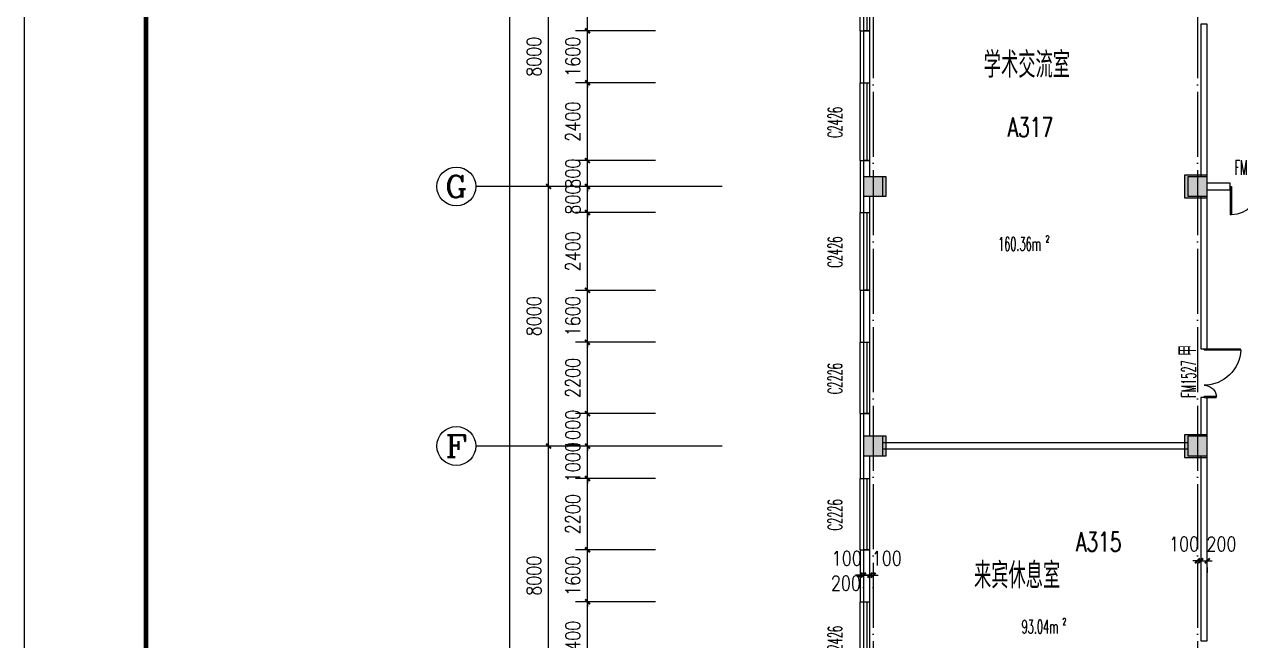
# Model space of a CAD drawing. Extents: x 1417642 to 3570900, y 124798 to 1191112.
# Drawn here: x 1417642 to 1455139, y 415795 to 434795 of the extents above; entities that cross this region are included whole.
import ezdxf
from ezdxf.enums import TextEntityAlignment as Align

# ---------------------------------------------------------------- set-up
doc = ezdxf.new("R2010")
doc.units = 0
doc.header["$LTSCALE"] = 1000
doc.header["$MEASUREMENT"] = 0
doc.linetypes.add('DOTE', pattern=[2.42, 2, -0.2, 0.02, -0.2])
doc.layers.get('0').update_dxf_attribs({"linetype": 'CONTINUOUS'})
doc.layers.get('Defpoints').update_dxf_attribs({"linetype": 'CONTINUOUS'})
for name, color, linetype in [('AXIS', 3, 'CONTINUOUS'), ('AXIS_TEXT', 7, 'CONTINUOUS'), ('colu', 2, 'CONTINUOUS'), ('COLUMN', 9, 'CONTINUOUS'), ('DOTE', 1, 'DOTE'), ('PUB_DIM', 3, 'CONTINUOUS'), ('PUB_HATCH', 8, 'CONTINUOUS'), ('PUB_TEXT', 40, 'CONTINUOUS'), ('PUB_TITLE', 4, 'CONTINUOUS'), ('SPACE', 7, 'CONTINUOUS'), ('SURFACE', 6, 'CONTINUOUS'), ('tiaozheng', 20, 'CONTINUOUS'), ('WALL', 4, 'CONTINUOUS'), ('WINDOW', 2, 'CONTINUOUS'), ('WINDOW_TEXT', 7, 'CONTINUOUS'), ('填充', 252, 'CONTINUOUS'), ('柱填充', 8, 'CONTINUOUS')]:
    doc.layers.add(name, color=color, linetype=linetype)
doc.styles.add('_TCH_AXIS', font='COMPLEX', dxfattribs={"bigfont": 'GBCBIG'})
doc.styles.add('_TCH_SPACE', font='ROMANS', dxfattribs={"width": 0.7, "height": 5, "bigfont": 'Z'})
doc.styles.add('_TCH_WINDOW', font='ROMANS.shx', dxfattribs={"width": 0.7, "height": 400, "bigfont": 'Z.shx'})
doc.styles.add('DIM_FONT', font='SIMPLEX.shx', dxfattribs={"width": 0.8})
doc.styles.add('Z', font='ROMANS', dxfattribs={"width": 0.7, "bigfont": 'Z'})
doc.dimstyles.new('DIMN150', dxfattribs={"dimscale": 1.5, "dimtxt": 300, "dimasz": 100, "dimexe": 250, "dimexo": 300, "dimgap": 150, "dimtad": 1, "dimdec": 0, "dimzin": 0, "dimdsep": 46, "dimtxsty": 'DIM_FONT', "dimblk": 'ARCHTICK', "dimcen": 0.09, "dimdle": 1.5, "dimclrt": 7, "dimazin": 2, "dimtfac": 1, "dimtdec": 0, "dimtix": 1, "dimtmove": 2, "dimatfit": 3, "dimldrblk": 'ARCHTICK', "dimfxl": 1, "dimtolj": 1, "dimtzin": 0, "dimarcsym": 0})

# ---------------------------------------------------------------- blocks, each defined once
blk = doc.blocks.new('896')
at = {"layer": '柱填充'}
h = blk.add_hatch(color=256, dxfattribs=at)
h.paths.add_polyline_path([(1580873, 568265), (1580873, 568965), (1580273, 568965), (1580273, 568265)])
h.paths.add_polyline_path([(1572873, 568265), (1572873, 568965), (1572273, 568965), (1572273, 568265)])
h.paths.add_polyline_path([(1564873, 568265), (1564873, 568965), (1564273, 568965), (1564273, 568265)])
h.paths.add_polyline_path([(1556873, 568265), (1556873, 568965), (1556273, 568965), (1556273, 568265)])
h.paths.add_polyline_path([(1546873, 568265), (1546873, 568965), (1546273, 568965), (1546273, 568265)])
h.paths.add_polyline_path([(1536873, 568265), (1536873, 568965), (1536273, 568965), (1536273, 568265)])
h.paths.add_polyline_path([(1533273, 568265), (1533273, 568965), (1532673, 568965), (1532673, 568265)])
h.paths.add_polyline_path([(1523273, 568365), (1523273, 568965), (1522673, 568965), (1522673, 568365)])
h.paths.add_polyline_path([(1590123, 558965), (1589423, 558965), (1589423, 558365), (1590123, 558365)])
h.paths.add_polyline_path([(1580923, 558365), (1580923, 559065), (1580223, 559065), (1580223, 558365)])
h.paths.add_polyline_path([(1572923, 558365), (1572923, 559065), (1572223, 559065), (1572223, 558365)])
h.paths.add_polyline_path([(1564923, 558365), (1564923, 559065), (1564223, 559065), (1564223, 558365)])
h.paths.add_polyline_path([(1556923, 558365), (1556923, 559065), (1556223, 559065), (1556223, 558365)])
h.paths.add_polyline_path([(1546923, 558365), (1546923, 559065), (1546223, 559065), (1546223, 558365)])
h.paths.add_polyline_path([(1536873, 558365), (1536873, 558965), (1536273, 558965), (1536273, 558365)])
h.paths.add_polyline_path([(1533273, 558365), (1533273, 558965), (1532673, 558965), (1532673, 558365)])
h.paths.add_polyline_path([(1523372, 558965), (1522672, 558965), (1522672, 558365), (1523372, 558365)])
h.paths.add_polyline_path([(1590123, 554765), (1590123, 555365), (1589523, 555365), (1589523, 554765)])
h.paths.add_polyline_path([(1580873, 554765), (1580873, 555365), (1580273, 555365), (1580273, 554765)])
h.paths.add_polyline_path([(1572873, 554765), (1572873, 555365), (1572273, 555365), (1572273, 554765)])
h.paths.add_polyline_path([(1564873, 554765), (1564873, 555365), (1564273, 555365), (1564273, 554765)])
h.paths.add_polyline_path([(1556873, 554765), (1556873, 555365), (1556273, 555365), (1556273, 554765)])
h.paths.add_polyline_path([(1546873, 554765), (1546873, 555365), (1546273, 555365), (1546273, 554765)])
h.paths.add_polyline_path([(1536873, 554765), (1536873, 555365), (1536273, 555365), (1536273, 554765)])
h.paths.add_polyline_path([(1533273, 554765), (1533273, 555365), (1532673, 555365), (1532673, 554765)])
h.paths.add_polyline_path([(1523372, 555365), (1522672, 555365), (1522672, 554765), (1523372, 554765)])
h.paths.add_polyline_path([(1590123, 546765), (1590123, 547365), (1589523, 547365), (1589523, 546765)])
h.paths.add_polyline_path([(1580873, 546765), (1580873, 547365), (1580273, 547365), (1580273, 546765)])
h.paths.add_polyline_path([(1572873, 546765), (1572873, 547365), (1572273, 547365), (1572273, 546765)])
h.paths.add_polyline_path([(1564873, 546765), (1564873, 547365), (1564273, 547365), (1564273, 546765)])
h.paths.add_polyline_path([(1556873, 546765), (1556873, 547365), (1556273, 547365), (1556273, 546765)])
h.paths.add_polyline_path([(1546873, 546715), (1546873, 547415), (1546173, 547415), (1546173, 546715)])
h.paths.add_polyline_path([(1536973, 546715), (1536973, 547415), (1536273, 547415), (1536273, 546715)])
h.paths.add_polyline_path([(1533273, 546715), (1533273, 547415), (1532573, 547415), (1532573, 546715)])
h.paths.add_polyline_path([(1523372, 547365), (1522672, 547365), (1522672, 546765), (1523372, 546765)])
h.paths.add_polyline_path([(1546873, 539365), (1546173, 539365), (1546173, 538765), (1546873, 538765)])
h.paths.add_polyline_path([(1536973, 538715), (1536973, 539415), (1536273, 539415), (1536273, 538715)])
h.paths.add_polyline_path([(1533273, 538715), (1533273, 539415), (1532573, 539415), (1532573, 538715)])
h.paths.add_polyline_path([(1523372, 539365), (1522672, 539365), (1522672, 538765), (1523372, 538765)])
h.paths.add_polyline_path([(1546873, 531365), (1546173, 531365), (1546173, 530765), (1546873, 530765)])
h.paths.add_polyline_path([(1536973, 530715), (1536973, 531415), (1536273, 531415), (1536273, 530715)])
h.paths.add_polyline_path([(1533273, 530715), (1533273, 531415), (1532573, 531415), (1532573, 530715)])
h.paths.add_polyline_path([(1523372, 531365), (1522672, 531365), (1522672, 530765), (1523372, 530765)])
h.paths.add_polyline_path([(1546873, 523365), (1546173, 523365), (1546173, 522765), (1546873, 522765)])
h.paths.add_polyline_path([(1536973, 522715), (1536973, 523415), (1536273, 523415), (1536273, 522715)])
h.paths.add_polyline_path([(1533273, 522715), (1533273, 523415), (1532573, 523415), (1532573, 522715)])
h.paths.add_polyline_path([(1523372, 523365), (1522672, 523365), (1522672, 522765), (1523372, 522765)])
h.paths.add_polyline_path([(1546873, 515365), (1546173, 515365), (1546173, 514765), (1546873, 514765)])
h.paths.add_polyline_path([(1536973, 514715), (1536973, 515415), (1536273, 515415), (1536273, 514715)])
h.paths.add_polyline_path([(1533273, 514715), (1533273, 515415), (1532573, 515415), (1532573, 514715)])
h.paths.add_polyline_path([(1523372, 515365), (1522672, 515365), (1522672, 514765), (1523372, 514765)])
h.paths.add_polyline_path([(1546873, 507365), (1546173, 507365), (1546173, 506765), (1546873, 506765)])
h.paths.add_polyline_path([(1536973, 506715), (1536973, 507415), (1536273, 507415), (1536273, 506715)])
h.paths.add_polyline_path([(1533273, 506715), (1533273, 507415), (1532573, 507415), (1532573, 506715)])
h.paths.add_polyline_path([(1523372, 507365), (1522672, 507365), (1522672, 506765), (1523372, 506765)])
h.paths.add_polyline_path([(1546873, 499365), (1546173, 499365), (1546173, 498765), (1546873, 498765)])
h.paths.add_polyline_path([(1536973, 498715), (1536973, 499415), (1536273, 499415), (1536273, 498715)])
h.paths.add_polyline_path([(1533273, 498715), (1533273, 499415), (1532573, 499415), (1532573, 498715)])
h.paths.add_polyline_path([(1523372, 499365), (1522672, 499365), (1522672, 498765), (1523372, 498765)])
h.paths.add_polyline_path([(1546873, 490765), (1546873, 491365), (1546273, 491365), (1546273, 490765)])
h.paths.add_polyline_path([(1536873, 490765), (1536873, 491365), (1536273, 491365), (1536273, 490765)])
h.paths.add_polyline_path([(1533273, 490765), (1533273, 491365), (1532673, 491365), (1532673, 490765)])
h.paths.add_polyline_path([(1523273, 490765), (1523273, 491365), (1522673, 491365), (1522673, 490765)])
at = {"layer": 'colu'}
for points in [[(1523372, 507365), (1522672, 507365), (1522672, 506765), (1523372, 506765)], [(1533273, 506715), (1533273, 507415), (1532573, 507415), (1532573, 506715)], [(1523372, 499365), (1522672, 499365), (1522672, 498765), (1523372, 498765)], [(1533273, 498715), (1533273, 499415), (1532573, 499415), (1532573, 498715)]]:
    blk.add_lwpolyline(points, close=True, dxfattribs=at)
blk = doc.blocks.new('_ArchTick')
at = {"color": 0, "linetype": 'ByBlock', "const_width": 0.4}
blk.add_lwpolyline([(-0.5, -0.5), (0.5, 0.5)], dxfattribs=at)
blk = doc.blocks.new('*D1566')
at = {"layer": 'Defpoints', "color": 0}
for p in [(1443710, 417864), (1443810, 417864), (1443810, 417816)]:
    blk.add_point(p, dxfattribs=at)
at = {"layer": 'PUB_DIM', "color": 0, "lineweight": -2}
for p, q in [((1443710, 417816), (1443560, 417816)), ((1443710, 417816), (1443810, 417816)), ((1443810, 417816), (1443960, 417816)), ((1443710, 417414), (1443710, 417441)), ((1443810, 417414), (1443810, 417441))]:
    blk.add_line(p, q, dxfattribs=at)
at = {"layer": 'PUB_DIM', "color": 0, "lineweight": -2, "xscale": 150, "yscale": 150, "zscale": 150}
blk.add_blockref('_ArchTick', (1443710, 417816), dxfattribs=at)
at = {"layer": 'PUB_DIM', "color": 0, "lineweight": -2, "xscale": 150, "yscale": 150, "zscale": 150, "rotation": 180}
blk.add_blockref('_ArchTick', (1443810, 417816), dxfattribs=at)
at = {"layer": 'PUB_DIM', "color": 7, "insert": (1444228, 418334), "char_height": 450, "attachment_point": 5, "style": 'DIM_FONT'}
blk.add_mtext('\\A1;100', dxfattribs=at)
blk = doc.blocks.new('*D1567')
at = {"layer": 'Defpoints', "color": 0}
for p in [(1443510, 417864), (1443710, 417864), (1443710, 417816)]:
    blk.add_point(p, dxfattribs=at)
at = {"layer": 'PUB_DIM', "color": 0, "lineweight": -2}
for p, q in [((1443510, 417816), (1443360, 417816)), ((1443510, 417816), (1443710, 417816)), ((1443710, 417816), (1443860, 417816)), ((1443510, 417414), (1443510, 417441)), ((1443710, 417414), (1443710, 417441))]:
    blk.add_line(p, q, dxfattribs=at)
at = {"layer": 'PUB_DIM', "color": 0, "lineweight": -2, "xscale": 150, "yscale": 150, "zscale": 150}
blk.add_blockref('_ArchTick', (1443510, 417816), dxfattribs=at)
at = {"layer": 'PUB_DIM', "color": 0, "lineweight": -2, "xscale": 150, "yscale": 150, "zscale": 150, "rotation": 180}
blk.add_blockref('_ArchTick', (1443710, 417816), dxfattribs=at)
at = {"layer": 'PUB_DIM', "color": 7, "insert": (1442969, 417568), "char_height": 450, "attachment_point": 5, "style": 'DIM_FONT'}
blk.add_mtext('\\A1;200', dxfattribs=at)
blk = doc.blocks.new('*D1568')
at = {"layer": 'Defpoints', "color": 0}
for p in [(1443410, 417864), (1443510, 417864), (1443510, 417816)]:
    blk.add_point(p, dxfattribs=at)
at = {"layer": 'PUB_DIM', "color": 0, "lineweight": -2}
for p, q in [((1443410, 417816), (1443260, 417816)), ((1443410, 417816), (1443510, 417816)), ((1443510, 417816), (1443660, 417816)), ((1443410, 417414), (1443410, 417441)), ((1443510, 417414), (1443510, 417441))]:
    blk.add_line(p, q, dxfattribs=at)
at = {"layer": 'PUB_DIM', "color": 0, "lineweight": -2, "xscale": 150, "yscale": 150, "zscale": 150}
blk.add_blockref('_ArchTick', (1443410, 417816), dxfattribs=at)
at = {"layer": 'PUB_DIM', "color": 0, "lineweight": -2, "xscale": 150, "yscale": 150, "zscale": 150, "rotation": 180}
blk.add_blockref('_ArchTick', (1443510, 417816), dxfattribs=at)
at = {"layer": 'PUB_DIM', "color": 7, "insert": (1442993, 418334), "char_height": 450, "attachment_point": 5, "style": 'DIM_FONT'}
blk.add_mtext('\\A1;100', dxfattribs=at)
blk = doc.blocks.new('*D1569')
at = {"layer": 'Defpoints', "color": 0}
for p in [(1453810, 418503), (1453910, 418503), (1453910, 418258)]:
    blk.add_point(p, dxfattribs=at)
at = {"layer": 'PUB_DIM', "color": 0, "lineweight": -2}
for p, q in [((1453810, 418258), (1453660, 418258)), ((1453810, 418258), (1453910, 418258)), ((1453910, 418258), (1454060, 418258)), ((1453810, 418053), (1453810, 417883)), ((1453910, 418053), (1453910, 417883))]:
    blk.add_line(p, q, dxfattribs=at)
at = {"layer": 'PUB_DIM', "color": 0, "lineweight": -2, "xscale": 150, "yscale": 150, "zscale": 150}
blk.add_blockref('_ArchTick', (1453810, 418258), dxfattribs=at)
at = {"layer": 'PUB_DIM', "color": 0, "lineweight": -2, "xscale": 150, "yscale": 150, "zscale": 150, "rotation": 180}
blk.add_blockref('_ArchTick', (1453910, 418258), dxfattribs=at)
at = {"layer": 'PUB_DIM', "color": 7, "insert": (1453393, 418775), "char_height": 450, "attachment_point": 5, "style": 'DIM_FONT'}
blk.add_mtext('\\A1;100', dxfattribs=at)
blk = doc.blocks.new('*D1570')
at = {"layer": 'Defpoints', "color": 0}
for p in [(1453910, 418503), (1454110, 418503), (1454110, 418258)]:
    blk.add_point(p, dxfattribs=at)
at = {"layer": 'PUB_DIM', "color": 0, "lineweight": -2}
for p, q in [((1453910, 418258), (1453760, 418258)), ((1453910, 418258), (1454110, 418258)), ((1454110, 418258), (1454260, 418258)), ((1453910, 418053), (1453910, 417883)), ((1454110, 418053), (1454110, 417883))]:
    blk.add_line(p, q, dxfattribs=at)
at = {"layer": 'PUB_DIM', "color": 0, "lineweight": -2, "xscale": 150, "yscale": 150, "zscale": 150}
blk.add_blockref('_ArchTick', (1453910, 418258), dxfattribs=at)
at = {"layer": 'PUB_DIM', "color": 0, "lineweight": -2, "xscale": 150, "yscale": 150, "zscale": 150, "rotation": 180}
blk.add_blockref('_ArchTick', (1454110, 418258), dxfattribs=at)
at = {"layer": 'PUB_DIM', "color": 7, "insert": (1454544, 418775), "char_height": 450, "attachment_point": 5, "style": 'DIM_FONT'}
blk.add_mtext('\\A1;200', dxfattribs=at)
blk = doc.blocks.new('*D2079')
at = {"layer": 'Defpoints', "color": 0}
for p in [(1432604, 491395), (1436111, 491395), (1436111, 392795)]:
    blk.add_point(p, dxfattribs=at)
at = {"layer": 'PUB_DIM', "color": 0, "lineweight": -2}
for p, q in [((1435661, 491395), (1432229, 491395)), ((1432604, 392793), (1432604, 491398)), ((1435661, 392795), (1432229, 392795))]:
    blk.add_line(p, q, dxfattribs=at)
at = {"layer": 'PUB_DIM', "color": 0, "lineweight": -2, "xscale": 150, "yscale": 150, "zscale": 150}
for p, rotation in [((1432604, 491395), 90), ((1432604, 392795), 270)]:
    blk.add_blockref('_ArchTick', p, dxfattribs=dict(at, rotation=rotation))
at = {"layer": 'PUB_DIM', "color": 7, "insert": (1432154, 442095), "char_height": 450, "attachment_point": 5, "rotation": 90, "style": 'DIM_FONT'}
blk.add_mtext('\\A1;98600', dxfattribs=at)
blk = doc.blocks.new('*D2088')
at = {"layer": 'AXIS', "color": 0, "lineweight": -2}
for p, q in [((1439153, 437795), (1433429, 437795)), ((1433804, 429793), (1433804, 437798)), ((1439153, 429795), (1433429, 429795))]:
    blk.add_line(p, q, dxfattribs=at)
at = {"layer": 'Defpoints', "color": 0}
for p in [(1433804, 437795), (1439603, 437795), (1439603, 429795)]:
    blk.add_point(p, dxfattribs=at)
at = {"layer": 'AXIS', "color": 0, "lineweight": -2, "xscale": 150, "yscale": 150, "zscale": 150}
for p, rotation in [((1433804, 437795), 90), ((1433804, 429795), 270)]:
    blk.add_blockref('_ArchTick', p, dxfattribs=dict(at, rotation=rotation))
at = {"layer": 'AXIS', "color": 7, "insert": (1433354, 433795), "char_height": 450, "attachment_point": 5, "rotation": 90, "style": 'DIM_FONT'}
blk.add_mtext('\\A1;8000', dxfattribs=at)
blk = doc.blocks.new('*D2089')
at = {"layer": 'AXIS', "color": 0, "lineweight": -2}
for p, q in [((1439153, 429795), (1433429, 429795)), ((1433804, 421793), (1433804, 429798)), ((1439153, 421795), (1433429, 421795))]:
    blk.add_line(p, q, dxfattribs=at)
at = {"layer": 'Defpoints', "color": 0}
for p in [(1433804, 429795), (1439603, 429795), (1439603, 421795)]:
    blk.add_point(p, dxfattribs=at)
at = {"layer": 'AXIS', "color": 0, "lineweight": -2, "xscale": 150, "yscale": 150, "zscale": 150}
for p, rotation in [((1433804, 429795), 90), ((1433804, 421795), 270)]:
    blk.add_blockref('_ArchTick', p, dxfattribs=dict(at, rotation=rotation))
at = {"layer": 'AXIS', "color": 7, "insert": (1433354, 425795), "char_height": 450, "attachment_point": 5, "rotation": 90, "style": 'DIM_FONT'}
blk.add_mtext('\\A1;8000', dxfattribs=at)
blk = doc.blocks.new('*D2090')
at = {"layer": 'AXIS', "color": 0, "lineweight": -2}
for p, q in [((1439153, 421795), (1433429, 421795)), ((1433804, 413793), (1433804, 421798)), ((1439153, 413795), (1433429, 413795))]:
    blk.add_line(p, q, dxfattribs=at)
at = {"layer": 'Defpoints', "color": 0}
for p in [(1433804, 421795), (1439603, 421795), (1439603, 413795)]:
    blk.add_point(p, dxfattribs=at)
at = {"layer": 'AXIS', "color": 0, "lineweight": -2, "xscale": 150, "yscale": 150, "zscale": 150}
for p, rotation in [((1433804, 421795), 90), ((1433804, 413795), 270)]:
    blk.add_blockref('_ArchTick', p, dxfattribs=dict(at, rotation=rotation))
at = {"layer": 'AXIS', "color": 7, "insert": (1433354, 417795), "char_height": 450, "attachment_point": 5, "rotation": 90, "style": 'DIM_FONT'}
blk.add_mtext('\\A1;8000', dxfattribs=at)
blk = doc.blocks.new('*D2117')
at = {"layer": 'Defpoints', "color": 0}
for p in [(1435004, 436995), (1437553, 436995), (1437553, 434595)]:
    blk.add_point(p, dxfattribs=at)
at = {"layer": 'PUB_DIM', "color": 0, "lineweight": -2}
for p, q in [((1437103, 436995), (1434629, 436995)), ((1435004, 434593), (1435004, 436998)), ((1437103, 434595), (1434629, 434595))]:
    blk.add_line(p, q, dxfattribs=at)
at = {"layer": 'PUB_DIM', "color": 0, "lineweight": -2, "xscale": 150, "yscale": 150, "zscale": 150}
for p, rotation in [((1435004, 436995), 90), ((1435004, 434595), 270)]:
    blk.add_blockref('_ArchTick', p, dxfattribs=dict(at, rotation=rotation))
at = {"layer": 'PUB_DIM', "color": 7, "insert": (1434554, 435795), "char_height": 450, "attachment_point": 5, "rotation": 90, "style": 'DIM_FONT'}
blk.add_mtext('\\A1;2400', dxfattribs=at)
blk = doc.blocks.new('*D2118')
at = {"layer": 'Defpoints', "color": 0}
for p in [(1435004, 434595), (1437553, 434595), (1437553, 432995)]:
    blk.add_point(p, dxfattribs=at)
at = {"layer": 'PUB_DIM', "color": 0, "lineweight": -2}
for p, q in [((1437103, 434595), (1434629, 434595)), ((1435004, 434595), (1435004, 434745)), ((1435004, 432995), (1435004, 434595)), ((1437103, 432995), (1434629, 432995)), ((1435004, 432995), (1435004, 432845))]:
    blk.add_line(p, q, dxfattribs=at)
at = {"layer": 'PUB_DIM', "color": 0, "lineweight": -2, "xscale": 150, "yscale": 150, "zscale": 150}
for p, rotation in [((1435004, 434595), 270), ((1435004, 432995), 90)]:
    blk.add_blockref('_ArchTick', p, dxfattribs=dict(at, rotation=rotation))
at = {"layer": 'PUB_DIM', "color": 7, "insert": (1434554, 433795), "char_height": 450, "attachment_point": 5, "rotation": 90, "style": 'DIM_FONT'}
blk.add_mtext('\\A1;1600', dxfattribs=at)
blk = doc.blocks.new('*D2119')
at = {"layer": 'Defpoints', "color": 0}
for p in [(1435004, 432995), (1437553, 432995), (1437553, 430595)]:
    blk.add_point(p, dxfattribs=at)
at = {"layer": 'PUB_DIM', "color": 0, "lineweight": -2}
for p, q in [((1437103, 432995), (1434629, 432995)), ((1435004, 430593), (1435004, 432998)), ((1437103, 430595), (1434629, 430595))]:
    blk.add_line(p, q, dxfattribs=at)
at = {"layer": 'PUB_DIM', "color": 0, "lineweight": -2, "xscale": 150, "yscale": 150, "zscale": 150}
for p, rotation in [((1435004, 432995), 90), ((1435004, 430595), 270)]:
    blk.add_blockref('_ArchTick', p, dxfattribs=dict(at, rotation=rotation))
at = {"layer": 'PUB_DIM', "color": 7, "insert": (1434554, 431795), "char_height": 450, "attachment_point": 5, "rotation": 90, "style": 'DIM_FONT'}
blk.add_mtext('\\A1;2400', dxfattribs=at)
blk = doc.blocks.new('*D2120')
at = {"layer": 'Defpoints', "color": 0}
for p in [(1435004, 430595), (1437553, 430595), (1437553, 429795)]:
    blk.add_point(p, dxfattribs=at)
at = {"layer": 'PUB_DIM', "color": 0, "lineweight": -2}
for p, q in [((1437103, 430595), (1434629, 430595)), ((1435004, 430595), (1435004, 430745)), ((1435004, 429795), (1435004, 430595)), ((1437103, 429795), (1434629, 429795)), ((1435004, 429795), (1435004, 429645))]:
    blk.add_line(p, q, dxfattribs=at)
at = {"layer": 'PUB_DIM', "color": 0, "lineweight": -2, "xscale": 150, "yscale": 150, "zscale": 150}
for p, rotation in [((1435004, 430595), 270), ((1435004, 429795), 90)]:
    blk.add_blockref('_ArchTick', p, dxfattribs=dict(at, rotation=rotation))
at = {"layer": 'PUB_DIM', "color": 7, "insert": (1434554, 430195), "char_height": 450, "attachment_point": 5, "rotation": 90, "style": 'DIM_FONT'}
blk.add_mtext('\\A1;800', dxfattribs=at)
blk = doc.blocks.new('*D2121')
at = {"layer": 'Defpoints', "color": 0}
for p in [(1435004, 429795), (1437553, 429795), (1437553, 428995)]:
    blk.add_point(p, dxfattribs=at)
at = {"layer": 'PUB_DIM', "color": 0, "lineweight": -2}
for p, q in [((1437103, 429795), (1434629, 429795)), ((1435004, 429795), (1435004, 429945)), ((1435004, 428995), (1435004, 429795)), ((1437103, 428995), (1434629, 428995)), ((1435004, 428995), (1435004, 428845))]:
    blk.add_line(p, q, dxfattribs=at)
at = {"layer": 'PUB_DIM', "color": 0, "lineweight": -2, "xscale": 150, "yscale": 150, "zscale": 150}
for p, rotation in [((1435004, 429795), 270), ((1435004, 428995), 90)]:
    blk.add_blockref('_ArchTick', p, dxfattribs=dict(at, rotation=rotation))
at = {"layer": 'PUB_DIM', "color": 7, "insert": (1434554, 429395), "char_height": 450, "attachment_point": 5, "rotation": 90, "style": 'DIM_FONT'}
blk.add_mtext('\\A1;800', dxfattribs=at)
blk = doc.blocks.new('*D2122')
at = {"layer": 'Defpoints', "color": 0}
for p in [(1435004, 428995), (1437553, 428995), (1437553, 426595)]:
    blk.add_point(p, dxfattribs=at)
at = {"layer": 'PUB_DIM', "color": 0, "lineweight": -2}
for p, q in [((1437103, 428995), (1434629, 428995)), ((1435004, 426593), (1435004, 428998)), ((1437103, 426595), (1434629, 426595))]:
    blk.add_line(p, q, dxfattribs=at)
at = {"layer": 'PUB_DIM', "color": 0, "lineweight": -2, "xscale": 150, "yscale": 150, "zscale": 150}
for p, rotation in [((1435004, 428995), 90), ((1435004, 426595), 270)]:
    blk.add_blockref('_ArchTick', p, dxfattribs=dict(at, rotation=rotation))
at = {"layer": 'PUB_DIM', "color": 7, "insert": (1434554, 427795), "char_height": 450, "attachment_point": 5, "rotation": 90, "style": 'DIM_FONT'}
blk.add_mtext('\\A1;2400', dxfattribs=at)
blk = doc.blocks.new('*D2123')
at = {"layer": 'Defpoints', "color": 0}
for p in [(1435004, 426595), (1437553, 426595), (1437553, 424995)]:
    blk.add_point(p, dxfattribs=at)
at = {"layer": 'PUB_DIM', "color": 0, "lineweight": -2}
for p, q in [((1435004, 426595), (1435004, 426745)), ((1437103, 426595), (1434629, 426595)), ((1435004, 424995), (1435004, 426595)), ((1437103, 424995), (1434629, 424995)), ((1435004, 424995), (1435004, 424845))]:
    blk.add_line(p, q, dxfattribs=at)
at = {"layer": 'PUB_DIM', "color": 0, "lineweight": -2, "xscale": 150, "yscale": 150, "zscale": 150}
for p, rotation in [((1435004, 426595), 270), ((1435004, 424995), 90)]:
    blk.add_blockref('_ArchTick', p, dxfattribs=dict(at, rotation=rotation))
at = {"layer": 'PUB_DIM', "color": 7, "insert": (1434554, 425795), "char_height": 450, "attachment_point": 5, "rotation": 90, "style": 'DIM_FONT'}
blk.add_mtext('\\A1;1600', dxfattribs=at)
blk = doc.blocks.new('*D2124')
at = {"layer": 'Defpoints', "color": 0}
for p in [(1435004, 424995), (1437553, 424995), (1437553, 422795)]:
    blk.add_point(p, dxfattribs=at)
at = {"layer": 'PUB_DIM', "color": 0, "lineweight": -2}
for p, q in [((1437103, 424995), (1434629, 424995)), ((1435004, 422793), (1435004, 424998)), ((1437103, 422795), (1434629, 422795))]:
    blk.add_line(p, q, dxfattribs=at)
at = {"layer": 'PUB_DIM', "color": 0, "lineweight": -2, "xscale": 150, "yscale": 150, "zscale": 150}
for p, rotation in [((1435004, 424995), 90), ((1435004, 422795), 270)]:
    blk.add_blockref('_ArchTick', p, dxfattribs=dict(at, rotation=rotation))
at = {"layer": 'PUB_DIM', "color": 7, "insert": (1434554, 423895), "char_height": 450, "attachment_point": 5, "rotation": 90, "style": 'DIM_FONT'}
blk.add_mtext('\\A1;2200', dxfattribs=at)
blk = doc.blocks.new('*D2125')
at = {"layer": 'Defpoints', "color": 0}
for p in [(1435004, 422795), (1437553, 422795), (1437553, 421795)]:
    blk.add_point(p, dxfattribs=at)
at = {"layer": 'PUB_DIM', "color": 0, "lineweight": -2}
for p, q in [((1437103, 422795), (1434629, 422795)), ((1435004, 422795), (1435004, 422945)), ((1435004, 421795), (1435004, 422795)), ((1437103, 421795), (1434629, 421795)), ((1435004, 421795), (1435004, 421645))]:
    blk.add_line(p, q, dxfattribs=at)
at = {"layer": 'PUB_DIM', "color": 0, "lineweight": -2, "xscale": 150, "yscale": 150, "zscale": 150}
for p, rotation in [((1435004, 422795), 270), ((1435004, 421795), 90)]:
    blk.add_blockref('_ArchTick', p, dxfattribs=dict(at, rotation=rotation))
at = {"layer": 'PUB_DIM', "color": 7, "insert": (1434554, 422295), "char_height": 450, "attachment_point": 5, "rotation": 90, "style": 'DIM_FONT'}
blk.add_mtext('\\A1;1000', dxfattribs=at)
blk = doc.blocks.new('*D2126')
at = {"layer": 'Defpoints', "color": 0}
for p in [(1435004, 421795), (1437553, 421795), (1437553, 420795)]:
    blk.add_point(p, dxfattribs=at)
at = {"layer": 'PUB_DIM', "color": 0, "lineweight": -2}
for p, q in [((1435004, 421795), (1435004, 421945)), ((1437103, 421795), (1434629, 421795)), ((1435004, 420795), (1435004, 421795)), ((1437103, 420795), (1434629, 420795)), ((1435004, 420795), (1435004, 420645))]:
    blk.add_line(p, q, dxfattribs=at)
at = {"layer": 'PUB_DIM', "color": 0, "lineweight": -2, "xscale": 150, "yscale": 150, "zscale": 150}
for p, rotation in [((1435004, 421795), 270), ((1435004, 420795), 90)]:
    blk.add_blockref('_ArchTick', p, dxfattribs=dict(at, rotation=rotation))
at = {"layer": 'PUB_DIM', "color": 7, "insert": (1434554, 421295), "char_height": 450, "attachment_point": 5, "rotation": 90, "style": 'DIM_FONT'}
blk.add_mtext('\\A1;1000', dxfattribs=at)
blk = doc.blocks.new('*D2127')
at = {"layer": 'Defpoints', "color": 0}
for p in [(1435004, 420795), (1437553, 420795), (1437553, 418595)]:
    blk.add_point(p, dxfattribs=at)
at = {"layer": 'PUB_DIM', "color": 0, "lineweight": -2}
for p, q in [((1437103, 420795), (1434629, 420795)), ((1435004, 418593), (1435004, 420798)), ((1437103, 418595), (1434629, 418595))]:
    blk.add_line(p, q, dxfattribs=at)
at = {"layer": 'PUB_DIM', "color": 0, "lineweight": -2, "xscale": 150, "yscale": 150, "zscale": 150}
for p, rotation in [((1435004, 420795), 90), ((1435004, 418595), 270)]:
    blk.add_blockref('_ArchTick', p, dxfattribs=dict(at, rotation=rotation))
at = {"layer": 'PUB_DIM', "color": 7, "insert": (1434554, 419695), "char_height": 450, "attachment_point": 5, "rotation": 90, "style": 'DIM_FONT'}
blk.add_mtext('\\A1;2200', dxfattribs=at)
blk = doc.blocks.new('*D2128')
at = {"layer": 'Defpoints', "color": 0}
for p in [(1435004, 418595), (1437553, 418595), (1437553, 416995)]:
    blk.add_point(p, dxfattribs=at)
at = {"layer": 'PUB_DIM', "color": 0, "lineweight": -2}
for p, q in [((1437103, 418595), (1434629, 418595)), ((1435004, 418595), (1435004, 418745)), ((1435004, 416995), (1435004, 418595)), ((1437103, 416995), (1434629, 416995)), ((1435004, 416995), (1435004, 416845))]:
    blk.add_line(p, q, dxfattribs=at)
at = {"layer": 'PUB_DIM', "color": 0, "lineweight": -2, "xscale": 150, "yscale": 150, "zscale": 150}
for p, rotation in [((1435004, 418595), 270), ((1435004, 416995), 90)]:
    blk.add_blockref('_ArchTick', p, dxfattribs=dict(at, rotation=rotation))
at = {"layer": 'PUB_DIM', "color": 7, "insert": (1434554, 417795), "char_height": 450, "attachment_point": 5, "rotation": 90, "style": 'DIM_FONT'}
blk.add_mtext('\\A1;1600', dxfattribs=at)
blk = doc.blocks.new('*D2129')
at = {"layer": 'Defpoints', "color": 0}
for p in [(1435004, 416995), (1437553, 416995), (1437553, 414595)]:
    blk.add_point(p, dxfattribs=at)
at = {"layer": 'PUB_DIM', "color": 0, "lineweight": -2}
for p, q in [((1437103, 416995), (1434629, 416995)), ((1435004, 414593), (1435004, 416998)), ((1437103, 414595), (1434629, 414595))]:
    blk.add_line(p, q, dxfattribs=at)
at = {"layer": 'PUB_DIM', "color": 0, "lineweight": -2, "xscale": 150, "yscale": 150, "zscale": 150}
for p, rotation in [((1435004, 416995), 90), ((1435004, 414595), 270)]:
    blk.add_blockref('_ArchTick', p, dxfattribs=dict(at, rotation=rotation))
at = {"layer": 'PUB_DIM', "color": 7, "insert": (1434554, 415795), "char_height": 450, "attachment_point": 5, "rotation": 90, "style": 'DIM_FONT'}
blk.add_mtext('\\A1;2400', dxfattribs=at)
blk = doc.blocks.new('_FZH')
blk.add_lwpolyline([(-0.5, -0.5), (0.5, -0.5), (0.5, 0.5), (-0.5, 0.5)], close=True)
at = {"layer": 'PUB_HATCH'}
blk.add_solid([(-0.5, -0.5), (0.5, -0.5), (-0.5, 0.5), (0.5, 0.5)], dxfattribs=at)
blk = doc.blocks.new('$TCHSYS$WIN2D')
for p, q in [((-0.5, 0.5), (0.5, 0.5)), ((-0.5, 0.5), (-0.5, -0.5)), ((0.5, 0.5), (0.5, -0.5)), ((0.5, 0.167), (-0.5, 0.167)), ((0.5, -0.167), (-0.5, -0.167)), ((-0.5, -0.5), (0.5, -0.5))]:
    blk.add_line(p, q)
blk = doc.blocks.new('$DorLib2D$00000225')
at = {"color": 0}
for p, q in [((0.475, -0.001), (0.475, 0.752)), ((0.475, 0.752), (0.5, 0.752)), ((0.5, -0.001), (0.5, 0.752)), ((-0.5, 0), (-0.5, 0.252)), ((-0.475, 0.252), (-0.5, 0.252)), ((-0.475, 0), (-0.475, 0.252)), ((-0.475, 0), (-0.5, 0)), ((0.475, -0.001), (0.5, -0.001))]:
    blk.add_line(p, q, dxfattribs=at)
for centre, radius, start, end in [((0.505, -0.002), 0.755, 92.2493, 179.7238), ((-0.501, 0.003), 0.251, 359.7899, 84.0974)]:
    blk.add_arc(centre, radius, start, end, dxfattribs=at)
blk = doc.blocks.new('$DorLib2D$00000002')
for p, q in [((-0.5, 0), (-0.5, 0.4875)), ((-0.475, 0.4875), (-0.5, 0.4875)), ((-0.475, 0), (-0.475, 0.4875)), ((0.475, 0), (0.475, 0.4875)), ((0.475, 0.4875), (0.5, 0.4875)), ((0.5, 0), (0.5, 0.4875)), ((-0.5, 0), (-0.475, 0)), ((0.5, 0), (0.475, 0))]:
    blk.add_line(p, q)
at = {"lineweight": 13}
for centre, start, end in [((-0.4875, 0), 0, 88.53072), ((0.4875, 0), 91.46928, 180)]:
    blk.add_arc(centre, 0.4875, start, end, dxfattribs=at)

msp = doc.modelspace()

# ---------------------------------------------------------------- linework, layer by layer
at = {"layer": 'AXIS', "lineweight": 0}
for p, q in [((1437407.4, 429795.5), (1431559, 429795.5)), ((1437407.4, 421795.5), (1431559, 421795.5))]:
    msp.add_line(p, q, dxfattribs=at)
at = {"layer": 'AXIS'}
for centre in [(1430959, 429795.5), (1430959, 421795.5)]:
    msp.add_circle(centre, 600, dxfattribs=at)
at = {"layer": 'DOTE', "lineweight": 0}
for points in [[(1443810.3, 495635.3), (1443810.3, 385594.9)], [(1453810.3, 495635.3), (1453810.3, 385594.9)]]:
    msp.add_lwpolyline(points, dxfattribs=at)
at = {"layer": 'PUB_TITLE'}
msp.add_lwpolyline([(1417642.3, 380098.4), (1618342.3, 380098.4), (1618342.3, 506248.4), (1417642.3, 506248.4)], close=True, dxfattribs=at)
at = {"layer": 'PUB_TITLE', "const_width": 150}
msp.add_lwpolyline([(1421392.3, 381598.4), (1616842.3, 381598.4), (1616842.3, 504748.4), (1421392.3, 504748.4)], close=True, dxfattribs=at)
at = {"layer": 'SURFACE'}
for p, q in [((1443410.3, 434595.5), (1443510.3, 434595.5)), ((1443410.3, 434595.5), (1443410.3, 432995.5)), ((1443410.3, 432995.5), (1443510.3, 432995.5)), ((1443410.3, 430595.5), (1443510.3, 430595.5)), ((1443410.3, 430595.5), (1443410.3, 429795.5)), ((1443410.3, 429795.5), (1443410.3, 428995.5)), ((1443410.3, 428995.5), (1443510.3, 428995.5)), ((1443410.3, 426595.5), (1443510.3, 426595.5)), ((1443410.3, 426595.5), (1443410.3, 424995.5)), ((1443410.3, 424995.5), (1443510.3, 424995.5)), ((1443410.3, 422795.5), (1443510.3, 422795.5)), ((1443410.3, 422795.5), (1443410.3, 421595.5)), ((1443410.3, 421795.5), (1443410.3, 420795.5)), ((1443410.3, 420795.5), (1443510.3, 420795.5)), ((1443410.3, 418595.5), (1443510.3, 418595.5)), ((1443410.3, 418595.5), (1443410.3, 416995.5)), ((1443410.3, 416995.5), (1443510.3, 416995.5))]:
    msp.add_line(p, q, dxfattribs=at)
at = {"layer": 'WALL'}
for p, q in [((1443510.3, 434595.5), (1443510.3, 432995.5)), ((1443710.3, 434595.5), (1443510.3, 434595.5)), ((1443710.3, 432995.5), (1443710.3, 434595.5)), ((1454110.3, 434795.5), (1453910.3, 434795.5)), ((1453910.3, 434795.5), (1453910.3, 430095.5)), ((1454110.3, 430095.5), (1454110.3, 434795.5)), ((1443510.3, 432995.5), (1443710.3, 432995.5)), ((1443710.3, 430595.5), (1443510.3, 430595.5)), ((1443510.3, 430595.5), (1443510.3, 430095.5)), ((1443710.3, 430095.5), (1443710.3, 430595.5)), ((1454810.3, 429895.5), (1454110.3, 429895.5)), ((1454810.3, 429695.5), (1454810.3, 429895.5)), ((1443510.3, 429495.5), (1443510.3, 428995.5)), ((1443710.3, 428995.5), (1443710.3, 429495.5)), ((1453910.3, 429495.5), (1453910.3, 424795.5)), ((1454110.3, 429695.5), (1454810.3, 429695.5)), ((1454110.3, 424795.5), (1454110.3, 429495.5)), ((1443510.3, 428995.5), (1443710.3, 428995.5)), ((1443510.3, 426595.5), (1443510.3, 424995.5)), ((1443710.3, 426595.5), (1443510.3, 426595.5)), ((1443710.3, 424995.5), (1443710.3, 426595.5)), ((1443510.3, 424995.5), (1443710.3, 424995.5)), ((1453910.3, 424795.5), (1454110.3, 424795.5)), ((1454110.3, 423295.5), (1453910.3, 423295.5)), ((1453910.3, 423295.5), (1453910.3, 422095.5)), ((1454110.3, 422095.5), (1454110.3, 423295.5)), ((1443710.3, 422795.5), (1443510.3, 422795.5)), ((1443510.3, 422795.5), (1443510.3, 422095.5)), ((1443710.3, 422095.5), (1443710.3, 422795.5)), ((1453510.3, 421895.5), (1444110.3, 421895.5)), ((1443510.3, 421495.5), (1443510.3, 420795.5)), ((1443710.3, 420795.5), (1443710.3, 421495.5)), ((1453510.3, 421695.5), (1444110.3, 421695.5)), ((1453910.3, 421495.5), (1453910.3, 415795.5)), ((1454110.3, 415795.5), (1454110.3, 421495.5)), ((1443510.3, 420795.5), (1443710.3, 420795.5)), ((1443510.3, 418595.5), (1443510.3, 416995.5)), ((1443710.3, 418595.5), (1443510.3, 418595.5)), ((1443710.3, 416995.5), (1443710.3, 418595.5)), ((1443510.3, 416995.5), (1443710.3, 416995.5)), ((1453910.3, 415795.5), (1454110.3, 415795.5))]:
    msp.add_line(p, q, dxfattribs=at)

# ---------------------------------------------------------------- block references
at = {"layer": 'COLUMN', "lineweight": 0, "xscale": 600, "yscale": 600, "zscale": 600}
for p in [(1443810.3, 429795.5), (1453810.3, 429795.5), (1443810.3, 421795.5), (1453810.3, 421795.5)]:
    msp.add_blockref('_FZH', p, dxfattribs=at)
at = {"layer": 'tiaozheng'}
msp.add_blockref('896', (-79162.5, -77269.7), dxfattribs=at)
at = {"layer": 'WINDOW', "color": 2}
ref = msp.add_blockref('$TCHSYS$WIN2D', (1443560.3, 435795.5), dxfattribs=dict(at, xscale=-2400, yscale=-300, zscale=-2400, rotation=270))
ref.add_attrib('A', 'C2426', (1442856.9, 435296.7), dxfattribs={"layer": 'WINDOW_TEXT', "color": 2, "height": 446.25, "rotation": 90, "style": '_TCH_WINDOW', "width": 0.494118})
ref = msp.add_blockref('$TCHSYS$WIN2D', (1443560.3, 431795.5), dxfattribs=dict(at, xscale=-2400, yscale=-300, zscale=-2400, rotation=270))
ref.add_attrib('A', 'C2426', (1442856.9, 431296.7), dxfattribs={"layer": 'WINDOW_TEXT', "color": 2, "height": 446.25, "rotation": 90, "style": '_TCH_WINDOW', "width": 0.494118})
at = {"layer": 'WINDOW', "lineweight": 0}
for name, p, xscale, yscale, zscale, rotation in [('$DorLib2D$00000002', (1455710.3, 429795.5), -1800, 1800, -1800, 180), ('$DorLib2D$00000225', (1454010.3, 424045.5), 1500, -1500, 1500, 90)]:
    msp.add_blockref(name, p, dxfattribs=dict(at, xscale=xscale, yscale=yscale, zscale=zscale, rotation=rotation))
at = {"layer": 'WINDOW', "color": 2}
ref = msp.add_blockref('$TCHSYS$WIN2D', (1443560.3, 427795.5), dxfattribs=dict(at, xscale=-2400, yscale=-300, zscale=-2400, rotation=270))
ref.add_attrib('A', 'C2426', (1442856.9, 427296.7), dxfattribs={"layer": 'WINDOW_TEXT', "color": 2, "height": 446.25, "rotation": 90, "style": '_TCH_WINDOW', "width": 0.494118})
ref = msp.add_blockref('$TCHSYS$WIN2D', (1443560.3, 423895.5), dxfattribs=dict(at, xscale=-2200, yscale=-300, zscale=-2200, rotation=270))
ref.add_attrib('A', 'C2226', (1442856.9, 423396.7), dxfattribs={"layer": 'WINDOW_TEXT', "color": 2, "height": 446.25, "rotation": 90, "style": '_TCH_WINDOW', "width": 0.494118})
ref = msp.add_blockref('$TCHSYS$WIN2D', (1443560.3, 419695.5), dxfattribs=dict(at, xscale=-2200, yscale=-300, zscale=-2200, rotation=270))
ref.add_attrib('A', 'C2226', (1442856.9, 419196.7), dxfattribs={"layer": 'WINDOW_TEXT', "color": 2, "height": 446.25, "rotation": 90, "style": '_TCH_WINDOW', "width": 0.494118})
ref = msp.add_blockref('$TCHSYS$WIN2D', (1443560.3, 415795.5), dxfattribs=dict(at, xscale=-2400, yscale=-300, zscale=-2400, rotation=270))
ref.add_attrib('A', 'C2426', (1442856.9, 415296.7), dxfattribs={"layer": 'WINDOW_TEXT', "color": 2, "height": 446.25, "rotation": 90, "style": '_TCH_WINDOW', "width": 0.494118})

# ---------------------------------------------------------------- texts
at = {"layer": 'AXIS_TEXT', "style": '_TCH_AXIS'}
for s, width, p, p2 in [('G', 1.166667, (1430619.5, 429456), (1431298.4, 429456)), ('F', 1.3125, (1430619.5, 421456), (1431298.4, 421456))]:
    msp.add_text(s, height=678.8, dxfattribs=dict(at, width=width)).set_placement(p, p2, align=Align.FIT)
at = {"layer": 'PUB_TEXT', "color": 1, "lineweight": 60, "style": 'Z', "width": 0.7}
for s, p in [('A317', (1447952.4, 431323.8)), ('A315', (1450061.2, 418543.3))]:
    msp.add_text(s, height=600, dxfattribs=at).set_placement(p)
at = {"layer": 'SPACE', "style": '_TCH_SPACE', "width": 0.525}
for s, height, p in [('160.36m', 420, (1447658.4, 427815.5)), ('2', 210, (1449128.4, 428078)), ('93.04m', 420, (1448385.2, 416018.5)), ('2', 210, (1449645.2, 416281))]:
    msp.add_text(s, height=height, dxfattribs=at).set_placement(p)
at = {"layer": 'WINDOW_TEXT', "style": '_TCH_WINDOW', "width": 0.494118}
msp.add_text('FM1824', height=446.25, dxfattribs=at).set_placement((1454951.1, 430159.9))
at = {"layer": 'WINDOW_TEXT', "style": '_TCH_WINDOW'}
for s, height, width, p in [('甲', 525, 0.7, (1453760.3, 424567.3)), ('FM1527', 446.25, 0.494118, (1453760.3, 423286.3))]:
    msp.add_text(s, height=height, rotation=90, dxfattribs=dict(at, width=width)).set_placement(p)
at = {"layer": '填充', "char_height": 800, "width": 8372.358, "attachment_point": 1, "style": '_TCH_WINDOW'}
for s, insert in [('{\\C3;学术交流室}', (1447218.9, 433946.4)), ('{\\C3;来宾休息室}', (1446916.9, 418204.6))]:
    msp.add_mtext(s, dxfattribs=dict(at, insert=insert))

# ---------------------------------------------------------------- dimensions: what is measured, and where the dimension line sits
at = {"layer": 'AXIS'}
for p1, p2, picture, middle in [((1439602.8, 429795.5), (1439602.8, 437795.5), '*D2088', (1433353.9, 433795.5)), ((1439602.8, 421795.5), (1439602.8, 429795.5), '*D2089', (1433353.9, 425795.5)), ((1439602.8, 413795.5), (1439602.8, 421795.5), '*D2090', (1433353.9, 417795.5))]:
    dim = msp.add_aligned_dim(p1=p1, p2=p2, distance=5799, dimstyle='DIMN150', dxfattribs=at)
    dim.commit()
    dim.dimension.update_dxf_attribs({"geometry": picture, "text_midpoint": middle})
at = {"layer": 'PUB_DIM'}
for p1, p2, distance, picture, middle in [((1436111.2, 392795.5), (1436111.2, 491395.5), 3507.3, '*D2079', (1432153.9, 442095.5)), ((1437552.9, 434595.5), (1437552.9, 436995.5), 2549, '*D2117', (1434553.9, 435795.5)), ((1437552.9, 432995.5), (1437552.9, 434595.5), 2549, '*D2118', (1434553.9, 433795.5)), ((1437552.9, 430595.5), (1437552.9, 432995.5), 2549, '*D2119', (1434553.9, 431795.5)), ((1437552.9, 429795.5), (1437552.9, 430595.5), 2549, '*D2120', (1434553.9, 430195.5)), ((1437552.9, 428995.5), (1437552.9, 429795.5), 2549, '*D2121', (1434553.9, 429395.5)), ((1437552.9, 426595.5), (1437552.9, 428995.5), 2549, '*D2122', (1434553.9, 427795.5)), ((1437552.9, 424995.5), (1437552.9, 426595.5), 2549, '*D2123', (1434553.9, 425795.5)), ((1437552.9, 422795.5), (1437552.9, 424995.5), 2549, '*D2124', (1434553.9, 423895.5)), ((1437552.9, 421795.5), (1437552.9, 422795.5), 2549, '*D2125', (1434553.9, 422295.5)), ((1437552.9, 420795.5), (1437552.9, 421795.5), 2549, '*D2126', (1434553.9, 421295.5)), ((1437552.9, 418595.5), (1437552.9, 420795.5), 2549, '*D2127', (1434553.9, 419695.5)), ((1437552.9, 416995.5), (1437552.9, 418595.5), 2549, '*D2128', (1434553.9, 417795.5)), ((1437552.9, 414595.5), (1437552.9, 416995.5), 2549, '*D2129', (1434553.9, 415795.5))]:
    dim = msp.add_aligned_dim(p1=p1, p2=p2, distance=distance, dimstyle='DIMN150', dxfattribs=at)
    dim.commit()
    dim.dimension.update_dxf_attribs({"geometry": picture, "text_midpoint": middle})
for base, p1, p2, angle, picture, middle in [((1453910.3, 418258), (1453810.3, 418502.8), (1453910.3, 418502.8), 0, '*D1569', (1453392.5, 418775.5)), ((1454110.3, 418258), (1453910.3, 418502.8), (1454110.3, 418502.8), 0, '*D1570', (1454543.8, 418775.5)), ((1443510.3, 417816.1), (1443410.3, 417864.1), (1443510.3, 417864.1), 360, '*D1568', (1442992.5, 418333.6)), ((1443810.3, 417816.1), (1443710.3, 417864.1), (1443810.3, 417864.1), 360, '*D1566', (1444228, 418333.6)), ((1443710.3, 417816.1), (1443510.3, 417864.1), (1443710.3, 417864.1), 360, '*D1567', (1442968.9, 417568))]:
    dim = msp.add_linear_dim(base=base, p1=p1, p2=p2, angle=angle, dimstyle='DIMN150', dxfattribs=at)
    dim.commit()
    dim.dimension.update_dxf_attribs({"geometry": picture, "text_midpoint": middle, "dimtype": 129})

doc.saveas('drawing.dxf')
